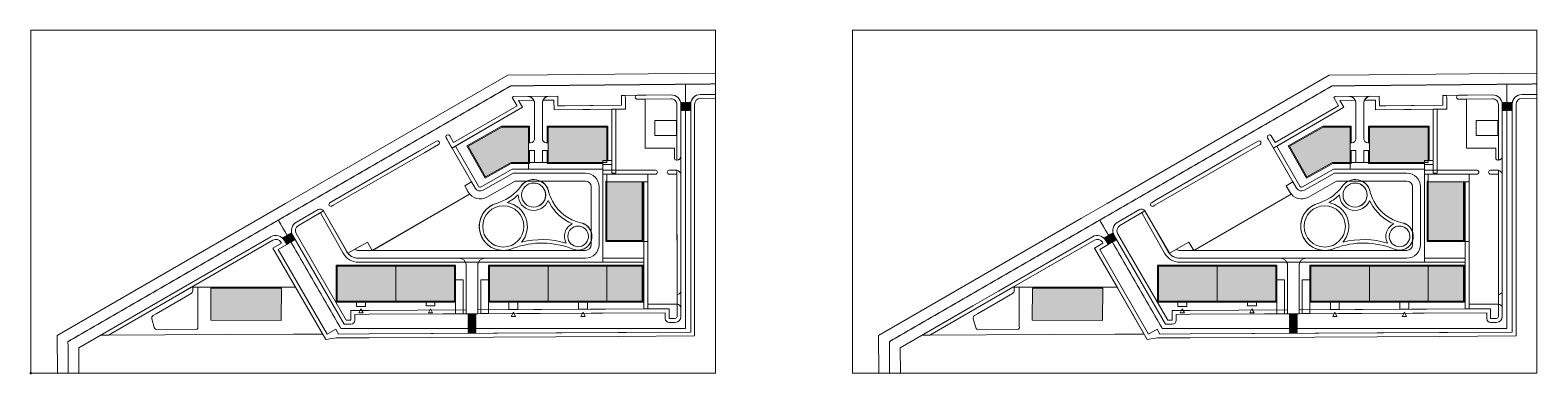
# Model space of a CAD drawing. Header units: millimetres. Extents: x 18162 to 7085488, y 72188 to 247925.
# Drawn here: x 1929947 to 2700462, y 72188 to 247925 of the extents above; entities that cross this region are included whole.
import ezdxf

# ---------------------------------------------------------------- set-up
doc = ezdxf.new("R2010")
doc.units = ezdxf.units.MM
doc.header["$MEASUREMENT"] = 0
doc.header["$XCLIPFRAME"] = 0
doc.linetypes.add('Hidden Line', pattern=[317.5, 211.666667, -105.833333])
for name, color, linetype in [('CONCEPT_БА-51 (9)_3_Drawing & Figure', 7, 'Continuous'), ('RENDER_REAL (5)_3_00 ET', 7, 'Continuous'), ('RENDER_REAL (5)_3_Drawing & Figure', 7, 'Continuous')]:
    doc.layers.add(name, color=color, linetype=linetype)
picture_1 = doc.add_image_def('image1.png', size_in_pixel=(6400, 8533))

msp = doc.modelspace()

# ---------------------------------------------------------------- hatches: boundary and pattern name
at = {"layer": 'RENDER_REAL (5)_3_Drawing & Figure', "linetype": 'Continuous', "lineweight": 0}
for points in [[(2184886.7, 198287.8), (2171126.2, 198287.8), (2153949, 188519.2), (2162847.3, 172872.4), (2175886.5, 180287.8), (2184886.7, 180287.8)], [(2224886.7, 198287.8), (2194886.7, 198287.8), (2194886.7, 180287.8), (2224886.7, 180287.8)], [(2604946.7, 198287.8), (2591186.2, 198287.8), (2574009, 188519.2), (2582907.3, 172872.4), (2595946.5, 180287.8), (2604946.7, 180287.8)], [(2644946.7, 198287.8), (2614946.7, 198287.8), (2614946.7, 180287.8), (2644946.7, 180287.8)], [(2242886.7, 170288.2), (2224886.7, 170288.2), (2224886.7, 140288.2), (2242886.7, 140288.2)], [(2662946.7, 170288.2), (2644946.7, 170288.2), (2644946.7, 140288.2), (2662946.7, 140288.2)], [(2116886.7, 109288.6), (2116886.7, 127288.6), (2086886.7, 127288.6), (2086886.7, 109288.6)], [(2146886.7, 109288.6), (2146886.7, 127288.6), (2116886.7, 127288.6), (2116886.7, 109288.6)], [(2194886.7, 109288.6), (2194886.7, 127288.6), (2164886.7, 127288.6), (2164886.7, 109288.6)], [(2224886.7, 109288.6), (2224886.7, 127288.6), (2194886.7, 127288.6), (2194886.7, 109288.6)], [(2224886.7, 127288.6), (2224886.7, 109288.6), (2242886.7, 109288.6), (2242886.7, 127288.6)], [(2536946.7, 109288.6), (2536946.7, 127288.6), (2506946.7, 127288.6), (2506946.7, 109288.6)], [(2566946.7, 109288.6), (2566946.7, 127288.6), (2536946.7, 127288.6), (2536946.7, 109288.6)], [(2614946.7, 109288.6), (2614946.7, 127288.6), (2584946.7, 127288.6), (2584946.7, 109288.6)], [(2644946.7, 109288.6), (2644946.7, 127288.6), (2614946.7, 127288.6), (2614946.7, 109288.6)], [(2644946.7, 127288.6), (2644946.7, 109288.6), (2662946.7, 109288.6), (2662946.7, 127288.6)], [(2058407.1, 115933.7), (2022407.4, 116077.3), (2022341.5, 99577.4), (2058341.2, 99433.8)], [(2478467.1, 115933.7), (2442467.4, 116077.3), (2442401.5, 99577.4), (2478401.2, 99433.8)]]:
    msp.add_hatch(color=27, dxfattribs=at).paths.add_polyline_path(points)

# ---------------------------------------------------------------- linework, layer by layer
at = {"layer": 'RENDER_REAL (5)_3_00 ET', "color": 7, "linetype": 'Continuous', "lineweight": 5, "flags": 128}
for points in [[(2280402.4, 225912.6), (2194494.4, 225101.1), (2174196.9, 224909.4), (2060599.5, 159308.9), (2047609.8, 151807.6), (1943781.5, 91848.6), (1943906.8, 72524.1)], [(2700462.4, 225912.6), (2614554.4, 225101.1), (2594256.9, 224909.4), (2480659.5, 159308.9), (2467669.8, 151807.6), (2363841.5, 91848.6), (2363966.8, 72524.1)]]:
    msp.add_lwpolyline(points, dxfattribs=at)
at = {"layer": 'RENDER_REAL (5)_3_00 ET', "color": 8, "linetype": 'Hidden Line', "lineweight": 13, "flags": 128}
for points in [[(2280402.4, 220412.3), (2194546.4, 219601.3), (2175695, 219423.3), (2063350, 154546), (2050360.3, 147044.7), (1949302.1, 88685.5), (1949407, 72524.1)], [(2056855.1, 150795.4), (2088868.5, 95359.2), (2265102.5, 95359.2), (2265102.5, 220267.8)], [(2700462.4, 220412.3), (2614606.4, 219601.3), (2595755, 219423.3), (2483410, 154546), (2470420.3, 147044.7), (2369362.1, 88685.5), (2369467, 72524.1)], [(2476915.1, 150795.4), (2508928.5, 95359.2), (2685162.5, 95359.2), (2685162.5, 220267.8)]]:
    msp.add_lwpolyline(points, dxfattribs=at)
at = {"layer": 'RENDER_REAL (5)_3_00 ET', "color": 7, "linetype": 'Continuous', "lineweight": 5, "flags": 128}
for points in [[(1954907.1, 72524.1), (1954822.8, 85522.3), (1992037, 107012.9), (2005026.7, 114514.2), (2053110.8, 142281.9, -0.41421356), (2059941.1, 140452.4), (2061191.3, 138287.5), (2056861.4, 135787), (2081865.7, 92488.2), (2086195.6, 94988.7), (2087598.7, 92559), (2103078.6, 92643.6), (2103133, 92643.9), (2267743.2, 93543.4), (2267741.5, 210013.3, -0.41093742), (2272685.4, 215013.1), (2280402.4, 215099.6)], [(2280402.4, 215099.6), (2272685.4, 215013.1, 0.40329022), (2267743.2, 210144.5), (2267743.2, 202074.7), (2267743.2, 93538.2), (2230615.1, 93337.1), (2103133, 92643.9), (2103078.6, 92643.6), (2087598.7, 92559), (2086195.6, 94988.7), (2081865.7, 92488.2), (2056861.4, 135787), (2061191.3, 138287.5), (2059941.1, 140452.4, 0.41421356), (2053110.8, 142281.9), (2005026.7, 114514.2), (1992037, 107012.9), (1965979.7, 91965.2), (1969979, 91965.2), (1993037.2, 105280.9), (2006026.9, 112782.2), (2054111, 140549.9, -0.41421356), (2058209.1, 139452.2), (2058459.2, 139019.3), (2054129.3, 136518.8), (2081133.9, 89756.1), (2086447.7, 90552.7), (2103089.5, 90643.6), (2103143.9, 90643.9), (2230615.1, 91340.5), (2269743.2, 91554.3), (2269741.6, 202074.7), (2269741.5, 210013.3, -0.41093742), (2272707.8, 213013.2), (2280402.4, 213099.5)], [(2374967.1, 72524.1), (2374882.8, 85522.3), (2412097, 107012.9), (2425086.7, 114514.2), (2473170.8, 142281.9, -0.41421356), (2480001.1, 140452.4), (2481251.3, 138287.5), (2476921.4, 135787), (2501925.7, 92488.2), (2506255.6, 94988.7), (2507658.7, 92559), (2523138.6, 92643.6), (2523193, 92643.9), (2687803.2, 93543.4), (2687801.5, 210013.3, -0.41093742), (2692745.4, 215013.1), (2700462.4, 215099.6)], [(2700462.4, 215099.6), (2692745.4, 215013.1, 0.40329022), (2687803.2, 210144.5), (2687803.2, 202074.7), (2687803.2, 93538.2), (2650675.1, 93337.1), (2523193, 92643.9), (2523138.6, 92643.6), (2507658.7, 92559), (2506255.6, 94988.7), (2501925.7, 92488.2), (2476921.4, 135787), (2481251.3, 138287.5), (2480001.1, 140452.4, 0.41421356), (2473170.8, 142281.9), (2425086.7, 114514.2), (2412097, 107012.9), (2386039.7, 91965.2), (2390039, 91965.2), (2413097.2, 105280.9), (2426086.9, 112782.2), (2474171, 140549.9, -0.41421356), (2478269.1, 139452.2), (2478519.2, 139019.3), (2474189.3, 136518.8), (2501193.9, 89756.1), (2506507.7, 90552.7), (2523149.5, 90643.6), (2523203.9, 90643.9), (2650675.1, 91340.5), (2689803.2, 91554.3), (2689801.6, 202074.7), (2689801.5, 210013.3, -0.41093742), (2692767.8, 213013.2), (2700462.4, 213099.5)]]:
    msp.add_lwpolyline(points, format="xyb", dxfattribs=at)
for points in [[(2257685.4, 214844.9, -0.41749732), (2262741.5, 209845.3), (2262743, 104489), (2262743.1, 101499.8, -0.4126183), (2259759.5, 98499.8), (2256770.4, 98483.5, -0.41421356), (2254759.5, 100472.6), (2254743.1, 103468), (2103078.4, 102643.7), (2095931.4, 102608.9), (2095947.8, 99604.7, -0.41421356), (2093958.7, 97593.8), (2090476, 97574.8), (2064271, 142952.8, -0.41421356), (2066100.4, 149783.1), (2077208.7, 156198, -0.41420588), (2079940.8, 155466.2), (2092454.7, 133823.6), (2102401.7, 139567.8), (2104902.1, 135237.9), (2154695.7, 163992.8), (2152195.3, 168322.7), (2155602.9, 170420.6), (2143157.1, 191972.4), (2142657, 192838.4, -0.39359746), (2143086.6, 194241.2, -0.39359745), (2144516.3, 193912.1), (2146516.6, 190448.2), (2178990.7, 209201.4), (2176490.3, 213531.3), (2177202.1, 213942.4), (2199809.8, 214195.9), (2199865.9, 209196.2), (2203205.7, 209233.6), (2232363.8, 209560.6), (2232307.8, 214560.3)], [(2234329.7, 213571.7, 0.41750165), (2233318.5, 214571.6), (2232307.8, 214560.3), (2232363.8, 209560.6), (2199865.9, 209196.2), (2199809.8, 214195.9), (2177202.1, 213942.4), (2176490.3, 213531.3), (2178990.7, 209201.4), (2146516.6, 190448.2), (2144516.3, 193912.1, 0.93150227), (2142657, 192838.4), (2143157.1, 191972.4), (2145657.5, 187642.6), (2181722.9, 208469.6), (2179701.3, 211970.3), (2187532.4, 212058.1, 0.28666972), (2184387.1, 214022.9), (2195385.7, 214146.2, 0.28502426), (2192229.8, 212110.7), (2197832.4, 212173.6), (2197888.4, 207173.9), (2234385.8, 207583.2), (2234329.7, 212582.8)], [(2187887.1, 210522.9, 0.11400643), (2187532.4, 212058.1), (2179701.3, 211970.3), (2181722.9, 208469.6), (2147390.9, 188643.5), (2159216, 168166.4, 0.41227876), (2160576.3, 167797.2), (2176415.5, 176787.8), (2184886.7, 176787.8), (2184886.7, 179787.8), (2176018.8, 179787.8), (2162659.9, 172190.6), (2153267.2, 188706.6), (2170994, 198787.8), (2185386.7, 198787.8), (2185386.7, 190387.8), (2185887.1, 190387.8, 0.41421356), (2187887.1, 192387.8)], [(2195385.7, 214146.2), (2184387.1, 214022.9, -0.41421356), (2187887.1, 210522.9), (2187887.1, 192387.8, -0.41421356), (2185887.1, 190387.8), (2184886.7, 190387.8), (2184886.7, 186387.8), (2187887.1, 186387.8), (2187887.1, 180287.8), (2191887.1, 180287.8), (2191887.1, 186387.8), (2194886.7, 186387.8), (2194886.7, 190387.8), (2193887.1, 190387.8, -0.41421356), (2191887.1, 192387.8), (2191887.1, 210522.9, -0.41421356)], [(2197888.4, 207173.9), (2197832.4, 212173.6), (2192229.8, 212110.7, 0.11554764), (2191887.1, 210522.9), (2191887.1, 192387.8, 0.41421356), (2193887.1, 190387.8), (2194386.7, 190387.8), (2194386.7, 198787.8), (2225386.7, 198787.8), (2225386.7, 181287.8), (2227386.7, 181287.8), (2227386.7, 207504.7)], [(2239386.7, 213650.8, -0.4109331), (2240375.4, 214650.8), (2233318.5, 214571.6, -0.41750165), (2234329.7, 213571.7), (2234329.7, 212582.8), (2234329.7, 207508), (2229386.7, 207508), (2229386.7, 185008), (2229386.7, 176288.2), (2249742, 176288.2, -1), (2249742, 174288.2), (2245742, 174288.2), (2245742, 107788.2), (2260742, 107788.2, -0.41420924), (2262743, 105788.2), (2262742.9, 114788.2, -0.41421789), (2260742.9, 112788.2), (2260742, 174288.2), (2256742, 174288.2, -1), (2256742, 176288.2), (2259386.7, 176288.2), (2260742, 176288.2, -0.26555959), (2262742, 174288.2), (2262741.9, 183508, -0.41421668), (2260741.9, 181508), (2260386.7, 181508, -0.41421356), (2259386.7, 182508), (2259386.7, 187508), (2244386.7, 187508), (2244386.7, 207508), (2244385.4, 212695.6), (2240385.9, 212650.8, -0.41421356), (2239386.7, 213582.8)], [(2262741.5, 209845.3, 0.41749732), (2257685.4, 214844.9), (2240375.4, 214650.8, 0.4109331), (2239386.7, 213650.8), (2239386.7, 213582.8, 0.40048949), (2240340.4, 212650.2), (2257707.9, 212845, -0.41749732), (2260741.5, 209845.2), (2260741.9, 181508, 0.41283602), (2262741.9, 183498.6)], [(2260741.5, 209845.2, 0.41749732), (2257707.9, 212845), (2244385.4, 212695.6), (2244386.7, 207508), (2244386.7, 187508), (2259386.7, 187508), (2259386.7, 182508, 0.41421356), (2260386.7, 181508), (2260741.9, 181508)], [(2677745.4, 214844.9, -0.41749732), (2682801.5, 209845.3), (2682803, 104489), (2682803.1, 101499.8, -0.4126183), (2679819.5, 98499.8), (2676830.4, 98483.5, -0.41421356), (2674819.5, 100472.6), (2674803.1, 103468), (2523138.4, 102643.7), (2515991.4, 102608.9), (2516007.8, 99604.7, -0.41421356), (2514018.7, 97593.8), (2510536, 97574.8), (2484331, 142952.8, -0.41421356), (2486160.4, 149783.1), (2497268.7, 156198, -0.41420588), (2500000.8, 155466.2), (2512514.7, 133823.6), (2522461.7, 139567.8), (2524962.1, 135237.9), (2574755.7, 163992.8), (2572255.3, 168322.7), (2575662.9, 170420.6), (2563217.1, 191972.4), (2562717, 192838.4, -0.39359746), (2563146.6, 194241.2, -0.39359745), (2564576.3, 193912.1), (2566576.6, 190448.2), (2599050.7, 209201.4), (2596550.3, 213531.3), (2597262.1, 213942.4), (2619869.8, 214195.9), (2619925.9, 209196.2), (2623265.7, 209233.6), (2652423.8, 209560.6), (2652367.8, 214560.3)], [(2654389.7, 213571.7, 0.41750165), (2653378.5, 214571.6), (2652367.8, 214560.3), (2652423.8, 209560.6), (2619925.9, 209196.2), (2619869.8, 214195.9), (2597262.1, 213942.4), (2596550.3, 213531.3), (2599050.7, 209201.4), (2566576.6, 190448.2), (2564576.3, 193912.1, 0.93150227), (2562717, 192838.4), (2563217.1, 191972.4), (2565717.5, 187642.6), (2601782.9, 208469.6), (2599761.3, 211970.3), (2607592.4, 212058.1, 0.28666972), (2604447.1, 214022.9), (2615445.7, 214146.2, 0.28502426), (2612289.8, 212110.7), (2617892.4, 212173.6), (2617948.4, 207173.9), (2654445.8, 207583.2), (2654389.7, 212582.8)], [(2607947.1, 210522.9, 0.11400643), (2607592.4, 212058.1), (2599761.3, 211970.3), (2601782.9, 208469.6), (2567450.9, 188643.5), (2579276, 168166.4, 0.41227876), (2580636.3, 167797.2), (2596475.5, 176787.8), (2604946.7, 176787.8), (2604946.7, 179787.8), (2596078.8, 179787.8), (2582719.9, 172190.6), (2573327.2, 188706.6), (2591054, 198787.8), (2605446.7, 198787.8), (2605446.7, 190387.8), (2605947.1, 190387.8, 0.41421356), (2607947.1, 192387.8)], [(2615445.7, 214146.2), (2604447.1, 214022.9, -0.41421356), (2607947.1, 210522.9), (2607947.1, 192387.8, -0.41421356), (2605947.1, 190387.8), (2604946.7, 190387.8), (2604946.7, 186387.8), (2607947.1, 186387.8), (2607947.1, 180287.8), (2611947.1, 180287.8), (2611947.1, 186387.8), (2614946.7, 186387.8), (2614946.7, 190387.8), (2613947.1, 190387.8, -0.41421356), (2611947.1, 192387.8), (2611947.1, 210522.9, -0.41421356)], [(2617948.4, 207173.9), (2617892.4, 212173.6), (2612289.8, 212110.7, 0.11554764), (2611947.1, 210522.9), (2611947.1, 192387.8, 0.41421356), (2613947.1, 190387.8), (2614446.7, 190387.8), (2614446.7, 198787.8), (2645446.7, 198787.8), (2645446.7, 181287.8), (2647446.7, 181287.8), (2647446.7, 207504.7)], [(2659446.7, 213650.8, -0.4109331), (2660435.4, 214650.8), (2653378.5, 214571.6, -0.41750165), (2654389.7, 213571.7), (2654389.7, 212582.8), (2654389.7, 207508), (2649446.7, 207508), (2649446.7, 185008), (2649446.7, 176288.2), (2669802, 176288.2, -1), (2669802, 174288.2), (2665802, 174288.2), (2665802, 107788.2), (2680802, 107788.2, -0.41420924), (2682803, 105788.2), (2682802.9, 114788.2, -0.41421789), (2680802.9, 112788.2), (2680802, 174288.2), (2676802, 174288.2, -1), (2676802, 176288.2), (2679446.7, 176288.2), (2680802, 176288.2, -0.26555959), (2682802, 174288.2), (2682801.9, 183508, -0.41421668), (2680801.9, 181508), (2680446.7, 181508, -0.41421356), (2679446.7, 182508), (2679446.7, 187508), (2664446.7, 187508), (2664446.7, 207508), (2664445.4, 212695.6), (2660445.9, 212650.8, -0.41421356), (2659446.7, 213582.8)], [(2682801.5, 209845.3, 0.41749732), (2677745.4, 214844.9), (2660435.4, 214650.8, 0.4109331), (2659446.7, 213650.8), (2659446.7, 213582.8, 0.40048949), (2660400.4, 212650.2), (2677767.9, 212845, -0.41749732), (2680801.5, 209845.2), (2680801.9, 181508, 0.41283602), (2682801.9, 183498.6)], [(2680801.5, 209845.2, 0.41749732), (2677767.9, 212845), (2664445.4, 212695.6), (2664446.7, 207508), (2664446.7, 187508), (2679446.7, 187508), (2679446.7, 182508, 0.41421356), (2680446.7, 181508), (2680801.9, 181508)], [(2159216, 168166.4), (2147390.8, 188643.6), (2145687.1, 187594.6), (2157484.1, 167166.3, 0.41227876), (2161565, 166058.7), (2176944.4, 174787.8), (2213886.7, 174787.8, -0.41421356), (2220886.7, 167787.8), (2220886.7, 138288.6, -0.41421356), (2213886.7, 131288.6), (2097843.4, 131288.6, -0.27082864), (2091744, 134853.9), (2079940.8, 155466.2), (2078356.6, 154551.3), (2090001.3, 133872.5, 0.27082864), (2097843.4, 129288.6), (2222886.7, 129288.6), (2222886.7, 176787.8), (2176415.5, 176787.8), (2160576.3, 167797.2, -0.41227876)], [(2137827, 191204, -1.00007436), (2138827.2, 189472), (2131791, 185408.8), (2084974.6, 158373.1), (2084270.7, 157966.6, -0.99996437), (2083270.5, 159698.6), (2085706.4, 161105.2), (2129058.9, 186140.5)], [(2138827.2, 189472, 1.00007436), (2137827, 191204), (2129058.9, 186140.5), (2085706.4, 161105.2), (2083270.5, 159698.6, 0.99996436), (2084270.7, 157966.6), (2084974.6, 158373.1), (2131791, 185408.8)], [(2579276, 168166.4), (2567450.8, 188643.6), (2565747.1, 187594.6), (2577544.1, 167166.3, 0.41227876), (2581625, 166058.7), (2597004.4, 174787.8), (2633946.7, 174787.8, -0.41421356), (2640946.7, 167787.8), (2640946.7, 138288.6, -0.41421356), (2633946.7, 131288.6), (2517903.4, 131288.6, -0.27082864), (2511804, 134853.9), (2500000.8, 155466.2), (2498416.6, 154551.3), (2510061.3, 133872.5, 0.27082864), (2517903.4, 129288.6), (2642946.7, 129288.6), (2642946.7, 176787.8), (2596475.5, 176787.8), (2580636.3, 167797.2, -0.41227876)], [(2557887, 191204, -1.00007436), (2558887.2, 189472), (2551851, 185408.8), (2505034.6, 158373.1), (2504330.7, 157966.6, -0.99996437), (2503330.5, 159698.6), (2505766.4, 161105.2), (2549118.9, 186140.5)], [(2558887.2, 189472, 1.00007436), (2557887, 191204), (2549118.9, 186140.5), (2505766.4, 161105.2), (2503330.5, 159698.6, 0.99996436), (2504330.7, 157966.6), (2505034.6, 158373.1), (2551851, 185408.8)], [(2157484.1, 167166.3), (2155604.2, 170421.5), (2152196.7, 168323.5), (2154020.2, 165165.9, 0.41227876), (2163542.4, 162581.7), (2178002.2, 170787.8), (2213886.7, 170787.8, -0.41421356), (2216886.7, 167787.8), (2216886.7, 138288.6, -0.41421356), (2213886.7, 135288.6), (2097843.5, 135288.6, -0.1628761), (2096037.9, 135892.8), (2092453.1, 133822.6, 0.22333281), (2097843.4, 131288.6), (2213886.7, 131288.6, 0.41421356), (2220886.7, 138288.6), (2220886.7, 167787.8, 0.41421356), (2213886.7, 174787.8), (2176944.4, 174787.8), (2161565, 166058.7, -0.41227876)], [(2178002.2, 170787.8), (2163542.4, 162581.7, -0.41227876), (2154020.2, 165165.9), (2152196.7, 168323.5), (2154695.7, 163992.8), (2104989.9, 135288.6), (2171777.5, 135288.6, -0.8797477), (2168959.2, 159522.4, 0.01351085), (2170157.2, 159930, 0.14355144), (2180724.2, 167800, -0.14548483), (2184096.7, 170787.8)], [(2260742, 176288.2), (2260743, 104489), (2260743.1, 101499.8, -0.4126183), (2259748.6, 100499.8), (2256759.4, 100483.5), (2256732.1, 105478.8), (2158886.7, 104947.1), (2158886.7, 102947), (2254743.1, 103468), (2254759.5, 100472.6, 0.41421356), (2256770.4, 98483.5), (2259759.5, 98499.8, 0.4126183), (2262743.1, 101499.8), (2262743, 104489), (2262742, 174288.3, 0.26555848), (2260742, 176288.2)], [(2195228.5, 164959.3, 0.68954261), (2180724.2, 167800, -0.14355144), (2170157.2, 159930, -0.01351085), (2168959.2, 159522.4, 1.09728035), (2177040.3, 136401.9, -0.18817369), (2207538.3, 135969.9, 1.11649193), (2211372.5, 149404.3, -0.21579469), (2197041.8, 160404.8, -0.05612627)], [(2187436.1, 157471.9, -1), (2187436.1, 169770.7, -1)], [(2187436.1, 169770.7, 1), (2187436.1, 157471.9, 0.46108847), (2193509.5, 164584.9, -0.01087574), (2193263.8, 165584.4, 0.32194961)], [(2213886.7, 170787.8), (2190775.5, 170787.8, -0.24595985), (2195228.5, 164959.3, 0.05612627), (2197041.8, 160404.8, 0.21579469), (2211372.5, 149404.3, -0.27977836), (2216886.7, 144629.6), (2216886.7, 167787.8, 0.41421356)], [(2222886.7, 176288.2), (2222886.7, 174288.2), (2249742, 174288.2, 1), (2249742, 176288.2)], [(2256742, 174288.2), (2260742, 174288.2), (2260742, 176288.2), (2256742, 176288.2, 1)], [(2577544.1, 167166.3), (2575664.2, 170421.5), (2572256.7, 168323.5), (2574080.2, 165165.9, 0.41227876), (2583602.4, 162581.7), (2598062.2, 170787.8), (2633946.7, 170787.8, -0.41421356), (2636946.7, 167787.8), (2636946.7, 138288.6, -0.41421356), (2633946.7, 135288.6), (2517903.5, 135288.6, -0.1628761), (2516097.9, 135892.8), (2512513.1, 133822.6, 0.22333281), (2517903.4, 131288.6), (2633946.7, 131288.6, 0.41421356), (2640946.7, 138288.6), (2640946.7, 167787.8, 0.41421356), (2633946.7, 174787.8), (2597004.4, 174787.8), (2581625, 166058.7, -0.41227876)], [(2598062.2, 170787.8), (2583602.4, 162581.7, -0.41227876), (2574080.2, 165165.9), (2572256.7, 168323.5), (2574755.7, 163992.8), (2525049.9, 135288.6), (2591837.5, 135288.6, -0.8797477), (2589019.2, 159522.4, 0.01351085), (2590217.2, 159930, 0.14355144), (2600784.2, 167800, -0.14548483), (2604156.7, 170787.8)], [(2680802, 176288.2), (2680803, 104489), (2680803.1, 101499.8, -0.4126183), (2679808.6, 100499.8), (2676819.4, 100483.5), (2676792.1, 105478.8), (2578946.7, 104947.1), (2578946.7, 102947), (2674803.1, 103468), (2674819.5, 100472.6, 0.41421356), (2676830.4, 98483.5), (2679819.5, 98499.8, 0.4126183), (2682803.1, 101499.8), (2682803, 104489), (2682802, 174288.3, 0.26555848), (2680802, 176288.2)], [(2615288.5, 164959.3, 0.68954261), (2600784.2, 167800, -0.14355144), (2590217.2, 159930, -0.01351085), (2589019.2, 159522.4, 1.09728035), (2597100.3, 136401.9, -0.18817369), (2627598.3, 135969.9, 1.11649193), (2631432.5, 149404.3, -0.21579469), (2617101.8, 160404.8, -0.05612627)], [(2607496.1, 157471.9, -1), (2607496.1, 169770.7, -1)], [(2607496.1, 169770.7, 1), (2607496.1, 157471.9, 0.46108847), (2613569.5, 164584.9, -0.01087574), (2613323.8, 165584.4, 0.32194961)], [(2633946.7, 170787.8), (2610835.5, 170787.8, -0.24595985), (2615288.5, 164959.3, 0.05612627), (2617101.8, 160404.8, 0.21579469), (2631432.5, 149404.3, -0.27977836), (2636946.7, 144629.6), (2636946.7, 167787.8, 0.41421356)], [(2642946.7, 176288.2), (2642946.7, 174288.2), (2669802, 174288.2, 1), (2669802, 176288.2)], [(2676802, 174288.2), (2680802, 174288.2), (2680802, 176288.2), (2676802, 176288.2, 1)], [(2181220.3, 139533, 0.58581188), (2173945.8, 159718.2, 0.06905185), (2179531.8, 163803.9, 0.84641423), (2194849.4, 160872.8, 0.01529392), (2195492.4, 159576.4, 0.17338822), (2207295.9, 148876.5, 0.43931114), (2204065.1, 139041.8, 0.13298979)], [(2179531.8, 163803.9, -0.06905185), (2173945.8, 159718.2, -0.58581188), (2181220.3, 139533, -0.13298979), (2204065.1, 139041.8, -0.43931114), (2207295.9, 148876.5, -0.17338822), (2195492.4, 159576.4, -0.01529392), (2194849.4, 160872.8, -0.84641423)], [(2601280.3, 139533, 0.58581188), (2594005.8, 159718.2, 0.06905185), (2599591.8, 163803.9, 0.84641423), (2614909.4, 160872.8, 0.01529392), (2615552.4, 159576.4, 0.17338822), (2627355.9, 148876.5, 0.43931114), (2624125.1, 139041.8, 0.13298979)], [(2599591.8, 163803.9, -0.06905185), (2594005.8, 159718.2, -0.58581188), (2601280.3, 139533, -0.13298979), (2624125.1, 139041.8, -0.43931114), (2627355.9, 148876.5, -0.17338822), (2615552.4, 159576.4, -0.01529392), (2614909.4, 160872.8, -0.84641423)], [(2079940.8, 155466.2, 0.41421356), (2077208.7, 156198), (2066100.4, 149783.1, 0.41421356), (2064271, 142952.8), (2090476, 97574.8), (2093958.7, 97593.8, 0.41421356), (2095947.8, 99604.7), (2095931.4, 102608.9), (2103078.4, 102643.7), (2157697.2, 102940.6), (2152886.7, 102940.6), (2152886.7, 104914.5), (2103068.1, 104643.7), (2093920.5, 104599.1), (2093947.8, 99593.8), (2091626.9, 99581.1), (2066002.9, 143953, -0.41421356), (2067100.6, 148051.2)], [(2078356.6, 154551.3), (2067100.6, 148051.2, 0.41421356), (2066002.9, 143953), (2091626.9, 99581.1), (2093947.8, 99593.8), (2093920.5, 104599.1), (2103068.1, 104643.7), (2152886.7, 104914.5), (2152886.7, 127788.6, 0.11118252), (2152548.9, 129288.6), (2097843.4, 129288.6, -0.27082864), (2090001.3, 133872.5)], [(2171925, 137044.7, -1), (2171925, 158128.3, -1)], [(2171925, 158128.3, 1), (2171925, 137044.7, 1)], [(2500000.8, 155466.2, 0.41421356), (2497268.7, 156198), (2486160.4, 149783.1, 0.41421356), (2484331, 142952.8), (2510536, 97574.8), (2514018.7, 97593.8, 0.41421356), (2516007.8, 99604.7), (2515991.4, 102608.9), (2523138.4, 102643.7), (2577757.2, 102940.6), (2572946.7, 102940.6), (2572946.7, 104914.5), (2523128.1, 104643.7), (2513980.5, 104599.1), (2514007.8, 99593.8), (2511686.9, 99581.1), (2486062.9, 143953, -0.41421356), (2487160.6, 148051.2)], [(2498416.6, 154551.3), (2487160.6, 148051.2, 0.41421356), (2486062.9, 143953), (2511686.9, 99581.1), (2514007.8, 99593.8), (2513980.5, 104599.1), (2523128.1, 104643.7), (2572946.7, 104914.5), (2572946.7, 127788.6, 0.11118252), (2572608.9, 129288.6), (2517903.4, 129288.6, -0.27082864), (2510061.3, 133872.5)], [(2591985, 137044.7, -1), (2591985, 158128.3, -1)], [(2591985, 158128.3, 1), (2591985, 137044.7, 1)], [(2210197.1, 137204.5, -1), (2210197.1, 147746.3, -0.03969797), (2211030.1, 147680.1, 0.00622897), (2211606.1, 147554.5, -0.87308713)], [(2211030.1, 147680.1, 0.03969797), (2210197.1, 147746.3, 1), (2210197.1, 137204.5, 0.87308713), (2211606.1, 147554.5, -0.00622897)], [(2630257.1, 137204.5, -1), (2630257.1, 147746.3, -0.03969797), (2631090.1, 147680.1, 0.00622897), (2631666.1, 147554.5, -0.87308713)], [(2631090.1, 147680.1, 0.03969797), (2630257.1, 147746.3, 1), (2630257.1, 137204.5, 0.87308713), (2631666.1, 147554.5, -0.00622897)], [(2054111, 140549.9), (2012354.4, 116436.2), (2018429, 116436.2), (2037429, 116436.2), (2044429, 116436.2), (2063429, 116436.2), (2065726.6, 116436.2), (2054129.3, 136518.8), (2058459.2, 139019.3), (2058209.1, 139452.2, 0.41421356)], [(2104872.8, 135288.6), (2102401.7, 139567.8), (2096037.9, 135892.8, 0.1628761), (2097843.5, 135288.6)], [(2216886.7, 140288.2, -0.4353158), (2207538.3, 135969.9, 0.18817369), (2177040.3, 136401.9, -0.10461825), (2172072.5, 135288.6), (2213886.7, 135288.6, 0.41421356), (2216886.7, 138288.6)], [(2474171, 140549.9), (2432414.4, 116436.2), (2438489, 116436.2), (2457489, 116436.2), (2464489, 116436.2), (2483489, 116436.2), (2485786.6, 116436.2), (2474189.3, 136518.8), (2478519.2, 139019.3), (2478269.1, 139452.2, 0.41421356)], [(2524932.8, 135288.6), (2522461.7, 139567.8), (2516097.9, 135892.8, 0.1628761), (2517903.5, 135288.6)], [(2636946.7, 140288.2, -0.4353158), (2627598.3, 135969.9, 0.18817369), (2597100.3, 136401.9, -0.10461825), (2592132.5, 135288.6), (2633946.7, 135288.6, 0.41421356), (2636946.7, 138288.6)], [(2149386.7, 131288.6, -0.41421356), (2152886.7, 127788.6), (2152886.7, 102940.6), (2158886.7, 102940.6), (2158886.7, 127788.6, -0.41421356), (2162386.7, 131288.6)], [(2569446.7, 131288.6, -0.41421356), (2572946.7, 127788.6), (2572946.7, 102940.6), (2578946.7, 102940.6), (2578946.7, 127788.6, -0.41421356), (2582446.7, 131288.6)], [(2222886.7, 129288.6), (2159224.4, 129288.6, 0.11118252), (2158886.7, 127788.6), (2158886.7, 104947.1), (2244786.8, 105413.9), (2243742, 105413.9), (2243742, 129288.6)], [(2642946.7, 129288.6), (2579284.4, 129288.6, 0.11118252), (2578946.7, 127788.6), (2578946.7, 104947.1), (2664846.8, 105413.9), (2663802, 105413.9), (2663802, 129288.6)], [(2015741.2, 113748.4), (2015741.2, 116436.2), (2013074.7, 116436.2), (2013074.7, 114614.3, -0.26792274), (2012324.9, 113315.3), (2007371, 110454.6), (1994381.4, 102953.3), (1992872.9, 102082.2, 0.34196071), (1992177.7, 100381.8), (1993431.4, 95867.4, 0.33821705), (1994883.7, 94768.8), (2014959.1, 94862, 0.41288682), (2015742.3, 96353.4), (2015741.2, 107124.1)], [(2435801.2, 113748.4), (2435801.2, 116436.2), (2433134.7, 116436.2), (2433134.7, 114614.3, -0.26792274), (2432384.9, 113315.3), (2427431, 110454.6), (2414441.4, 102953.3), (2412932.9, 102082.2, 0.34196071), (2412237.7, 100381.8), (2413491.4, 95867.4, 0.33821705), (2414943.7, 94768.8), (2435019.1, 94862, 0.41288682), (2435802.3, 96353.4), (2435801.2, 107124.1)], [(2245742, 107788.2), (2245742, 105419.1), (2256732.1, 105478.8), (2256759.4, 100483.5), (2259748.6, 100499.8, 0.4126183), (2260743.1, 101499.8), (2260743, 104489), (2260743, 107788.2)], [(2665802, 107788.2), (2665802, 105419.1), (2676792.1, 105478.8), (2676819.4, 100483.5), (2679808.6, 100499.8, 0.4126183), (2680803.1, 101499.8), (2680803, 104489), (2680803, 107788.2)]]:
    msp.add_lwpolyline(points, format="xyb", close=True, dxfattribs=at)
for points in [[(2227386.7, 207508), (2227386.7, 174788.2), (2229386.7, 174788.2), (2229386.7, 207508)], [(2647446.7, 207508), (2647446.7, 174788.2), (2649446.7, 174788.2), (2649446.7, 207508)], [(2187887.1, 180287.8), (2187887.1, 186387.8), (2185386.7, 186387.8), (2185386.7, 180287.8)], [(2191887.1, 186387.8), (2191887.1, 180287.8), (2194386.7, 180287.8), (2194386.7, 186387.8)], [(2607947.1, 180287.8), (2607947.1, 186387.8), (2605446.7, 186387.8), (2605446.7, 180287.8)], [(2611947.1, 186387.8), (2611947.1, 180287.8), (2614446.7, 180287.8), (2614446.7, 186387.8)], [(2194386.7, 180287.8), (2185386.7, 180287.8), (2185386.7, 179787.8), (2184886.7, 179787.8), (2184886.7, 176787.8), (2222886.7, 176787.8), (2222886.7, 179287.8), (2222886.7, 179787.8), (2194386.7, 179787.8)], [(2222886.7, 181287.8), (2222886.7, 179287.8), (2227386.7, 179287.8), (2227386.7, 181287.8)], [(2227386.7, 176288.2), (2227386.7, 179287.8), (2222886.7, 179287.8), (2222886.7, 176288.2)], [(2614446.7, 180287.8), (2605446.7, 180287.8), (2605446.7, 179787.8), (2604946.7, 179787.8), (2604946.7, 176787.8), (2642946.7, 176787.8), (2642946.7, 179287.8), (2642946.7, 179787.8), (2614446.7, 179787.8)], [(2642946.7, 181287.8), (2642946.7, 179287.8), (2647446.7, 179287.8), (2647446.7, 181287.8)], [(2647446.7, 176288.2), (2647446.7, 179287.8), (2642946.7, 179287.8), (2642946.7, 176288.2)], [(2224886.7, 174288.2), (2222886.7, 174288.2), (2222886.7, 131288.6), (2243742, 131288.6), (2243742, 139788.2), (2243742, 170288.2), (2243386.7, 170288.2), (2243386.7, 139788.2), (2224386.7, 139788.2), (2224386.7, 170788.2), (2224886.7, 170788.2)], [(2244014.1, 174288.2), (2224886.7, 174288.2), (2224886.7, 170288.2), (2244014.1, 170288.2), (2245764.1, 170288.2), (2245764.1, 174288.2)], [(2245742, 170288.2), (2243742, 170288.2), (2243742, 139788.2), (2245742, 139788.2)], [(2644946.7, 174288.2), (2642946.7, 174288.2), (2642946.7, 131288.6), (2663802, 131288.6), (2663802, 139788.2), (2663802, 170288.2), (2663446.7, 170288.2), (2663446.7, 139788.2), (2644446.7, 139788.2), (2644446.7, 170788.2), (2644946.7, 170788.2)], [(2664074.1, 174288.2), (2644946.7, 174288.2), (2644946.7, 170288.2), (2664074.1, 170288.2), (2665824.1, 170288.2), (2665824.1, 174288.2)], [(2665802, 170288.2), (2663802, 170288.2), (2663802, 139788.2), (2665802, 139788.2)], [(2245742, 105413.9), (2245742, 139788.2), (2243742, 139788.2), (2243742, 105413.9)], [(2665802, 105413.9), (2665802, 139788.2), (2663802, 139788.2), (2663802, 105413.9)], [(2222886.7, 131288.6), (2222886.7, 129288.6), (2243742, 129288.6), (2243742, 131288.6)], [(2642946.7, 131288.6), (2642946.7, 129288.6), (2663802, 129288.6), (2663802, 131288.6)], [(2147386.7, 108788.6), (2086386.7, 108788.6), (2086386.7, 127788.6), (2147386.7, 127788.6)], [(2224386.7, 127788.6), (2225386.7, 127788.6), (2243386.7, 127788.6), (2243386.7, 108788.6), (2225386.7, 108788.6), (2224386.7, 108788.6), (2164386.7, 108788.6), (2164386.7, 127788.6)], [(2567446.7, 108788.6), (2506446.7, 108788.6), (2506446.7, 127788.6), (2567446.7, 127788.6)], [(2644446.7, 127788.6), (2645446.7, 127788.6), (2663446.7, 127788.6), (2663446.7, 108788.6), (2645446.7, 108788.6), (2644446.7, 108788.6), (2584446.7, 108788.6), (2584446.7, 127788.6)], [(2012354.4, 116436.2), (2006026.9, 112782.2), (1993037.2, 105280.9), (1969979, 91965.2), (1965979.7, 91965.2), (1965880.3, 91907.9), (2064629, 92440.1), (2079537.6, 92520.4), (2065726.6, 116436.2), (2063429, 116436.2), (2044429, 116436.2), (2044429, 115989.4), (2058407.1, 115933.7), (2058341.2, 99433.8), (2022341.5, 99577.4), (2022407.4, 116077.3), (2037429, 116017.3), (2037429, 116436.2), (2018429, 116436.2)], [(2151386.7, 108161.1), (2151386.7, 120288.6), (2147386.7, 120288.6), (2147386.7, 108161.1), (2147386.7, 102913.5), (2151386.7, 102913.5)], [(2164386.7, 108161.1), (2164386.7, 120288.6), (2160386.7, 120288.6), (2160386.7, 108161.1), (2160386.7, 102981.1), (2164386.7, 102981.1)], [(2432414.4, 116436.2), (2426086.9, 112782.2), (2413097.2, 105280.9), (2390039, 91965.2), (2386039.7, 91965.2), (2385940.3, 91907.9), (2484689, 92440.1), (2499597.6, 92520.4), (2485786.6, 116436.2), (2483489, 116436.2), (2464489, 116436.2), (2464489, 115989.4), (2478467.1, 115933.7), (2478401.2, 99433.8), (2442401.5, 99577.4), (2442467.4, 116077.3), (2457489, 116017.3), (2457489, 116436.2), (2438489, 116436.2)], [(2571446.7, 108161.1), (2571446.7, 120288.6), (2567446.7, 120288.6), (2567446.7, 108161.1), (2567446.7, 102913.5), (2571446.7, 102913.5)], [(2584446.7, 108161.1), (2584446.7, 120288.6), (2580446.7, 120288.6), (2580446.7, 108161.1), (2580446.7, 102981.1), (2584446.7, 102981.1)], [(2096786.7, 108788.6), (2096786.7, 106692.8), (2101386.7, 106692.8), (2101386.7, 108788.6)], [(2136986.7, 108788.6), (2132386.7, 108788.6), (2132386.7, 106899.1), (2136986.7, 106899.1)], [(2174786.7, 108788.6), (2174786.7, 105042.4), (2179386.7, 105042.4), (2179386.7, 108788.6)], [(2214986.7, 108788.6), (2210386.7, 108788.6), (2210386.7, 105235.3), (2214986.7, 105235.3)], [(2516846.7, 108788.6), (2516846.7, 106692.8), (2521446.7, 106692.8), (2521446.7, 108788.6)], [(2557046.7, 108788.6), (2552446.7, 108788.6), (2552446.7, 106899.1), (2557046.7, 106899.1)], [(2594846.7, 108788.6), (2594846.7, 105042.4), (2599446.7, 105042.4), (2599446.7, 108788.6)], [(2635046.7, 108788.6), (2630446.7, 108788.6), (2630446.7, 105235.3), (2635046.7, 105235.3)]]:
    msp.add_lwpolyline(points, close=True, dxfattribs=at)
at = {"layer": 'RENDER_REAL (5)_3_Drawing & Figure', "color": 7, "linetype": 'Continuous', "lineweight": 13, "flags": 128}
for points in [[(1930352.4, 72524.1), (2280402.4, 72524.1), (2280402.4, 247925.2), (1930352.4, 247925.2)], [(2350412.4, 72524.1), (2700462.4, 72524.1), (2700462.4, 247925.2), (2350412.4, 247925.2)]]:
    msp.add_lwpolyline(points, close=True, dxfattribs=at)
at = {"layer": 'RENDER_REAL (5)_3_Drawing & Figure', "color": 7, "linetype": 'Continuous', "lineweight": 5, "flags": 128}
for points in [[(2262991.5, 206852.7), (2263291.5, 206853.1), (2263286.8, 210853.1), (2262986.8, 210852.7)], [(2263591.5, 206853.4), (2263891.5, 206853.8), (2263886.8, 210853.8), (2263586.8, 210853.4)], [(2264191.5, 206854.1), (2264491.5, 206854.5), (2264486.8, 210854.5), (2264186.8, 210854.1)], [(2264791.5, 206854.8), (2265091.5, 206855.2), (2265086.8, 210855.2), (2264786.8, 210854.8)], [(2265391.5, 206855.6), (2265691.5, 206855.9), (2265686.8, 210855.9), (2265386.8, 210855.5)], [(2265991.5, 206856.3), (2266291.5, 206856.6), (2266286.8, 210856.6), (2265986.8, 210856.3)], [(2266591.5, 206857), (2266891.5, 206857.3), (2266886.8, 210857.3), (2266586.8, 210857)], [(2267191.5, 206857.7), (2267491.5, 206858), (2267486.8, 210858), (2267186.8, 210857.7)], [(2683051.5, 206852.7), (2683351.5, 206853.1), (2683346.8, 210853.1), (2683046.8, 210852.7)], [(2683651.5, 206853.4), (2683951.5, 206853.8), (2683946.8, 210853.8), (2683646.8, 210853.4)], [(2684251.5, 206854.1), (2684551.5, 206854.5), (2684546.8, 210854.5), (2684246.8, 210854.1)], [(2684851.5, 206854.8), (2685151.5, 206855.2), (2685146.8, 210855.2), (2684846.8, 210854.8)], [(2685451.5, 206855.6), (2685751.5, 206855.9), (2685746.8, 210855.9), (2685446.8, 210855.5)], [(2686051.5, 206856.3), (2686351.5, 206856.6), (2686346.8, 210856.6), (2686046.8, 210856.3)], [(2686651.5, 206857), (2686951.5, 206857.3), (2686946.8, 210857.3), (2686646.8, 210857)], [(2687251.5, 206857.7), (2687551.5, 206858), (2687546.8, 210858), (2687246.8, 210857.7)], [(2249427.1, 194070.7), (2260489.2, 194070.7), (2260489.2, 201656.1), (2249427.1, 201656.1)], [(2669487.1, 194070.7), (2680549.2, 194070.7), (2680549.2, 201656.1), (2669487.1, 201656.1)], [(2184886.7, 198287.8), (2171126.2, 198287.8), (2153949, 188519.2), (2162847.3, 172872.4), (2175886.5, 180287.8), (2184886.7, 180287.8)], [(2224886.7, 198287.8), (2194886.7, 198287.8), (2194886.7, 180287.8), (2224886.7, 180287.8)], [(2604946.7, 198287.8), (2591186.2, 198287.8), (2574009, 188519.2), (2582907.3, 172872.4), (2595946.5, 180287.8), (2604946.7, 180287.8)], [(2644946.7, 198287.8), (2614946.7, 198287.8), (2614946.7, 180287.8), (2644946.7, 180287.8)], [(2242886.7, 170288.2), (2224886.7, 170288.2), (2224886.7, 140288.2), (2242886.7, 140288.2)], [(2662946.7, 170288.2), (2644946.7, 170288.2), (2644946.7, 140288.2), (2662946.7, 140288.2)], [(2061407.8, 138412.5), (2061667.6, 138562.5), (2059667.3, 142026.4), (2059407.5, 141876.4)], [(2061927.4, 138712.5), (2062187.2, 138862.6), (2060186.8, 142326.5), (2059927, 142176.4)], [(2062447, 139012.6), (2062706.8, 139162.6), (2060706.4, 142626.5), (2060446.6, 142476.5)], [(2062966.6, 139312.6), (2063226.4, 139462.7), (2061226, 142926.6), (2060966.2, 142776.6)], [(2063486.1, 139612.7), (2063745.9, 139762.7), (2061745.6, 143226.6), (2061485.8, 143076.6)], [(2064005.7, 139912.7), (2064265.5, 140062.8), (2062265.2, 143526.7), (2062005.4, 143376.7)], [(2064525.3, 140212.8), (2064785.1, 140362.8), (2062784.8, 143826.7), (2062525, 143676.7)], [(2065044.9, 140512.9), (2065304.7, 140662.9), (2063304.4, 144126.8), (2063044.6, 143976.8)], [(2481467.8, 138412.5), (2481727.6, 138562.5), (2479727.3, 142026.4), (2479467.5, 141876.4)], [(2481987.4, 138712.5), (2482247.2, 138862.6), (2480246.8, 142326.5), (2479987, 142176.4)], [(2482507, 139012.6), (2482766.8, 139162.6), (2480766.4, 142626.5), (2480506.6, 142476.5)], [(2483026.6, 139312.6), (2483286.4, 139462.7), (2481286, 142926.6), (2481026.2, 142776.6)], [(2483546.1, 139612.7), (2483805.9, 139762.7), (2481805.6, 143226.6), (2481545.8, 143076.6)], [(2484065.7, 139912.7), (2484325.5, 140062.8), (2482325.2, 143526.7), (2482065.4, 143376.7)], [(2484585.3, 140212.8), (2484845.1, 140362.8), (2482844.8, 143826.7), (2482585, 143676.7)], [(2485104.9, 140512.9), (2485364.7, 140662.9), (2483364.4, 144126.8), (2483104.6, 143976.8)], [(2116886.7, 109288.6), (2116886.7, 127288.6), (2086886.7, 127288.6), (2086886.7, 109288.6)], [(2146886.7, 109288.6), (2146886.7, 127288.6), (2116886.7, 127288.6), (2116886.7, 109288.6)], [(2194886.7, 109288.6), (2194886.7, 127288.6), (2164886.7, 127288.6), (2164886.7, 109288.6)], [(2224886.7, 109288.6), (2224886.7, 127288.6), (2194886.7, 127288.6), (2194886.7, 109288.6)], [(2224886.7, 127288.6), (2224886.7, 109288.6), (2242886.7, 109288.6), (2242886.7, 127288.6)], [(2536946.7, 109288.6), (2536946.7, 127288.6), (2506946.7, 127288.6), (2506946.7, 109288.6)], [(2566946.7, 109288.6), (2566946.7, 127288.6), (2536946.7, 127288.6), (2536946.7, 109288.6)], [(2614946.7, 109288.6), (2614946.7, 127288.6), (2584946.7, 127288.6), (2584946.7, 109288.6)], [(2644946.7, 109288.6), (2644946.7, 127288.6), (2614946.7, 127288.6), (2614946.7, 109288.6)], [(2644946.7, 127288.6), (2644946.7, 109288.6), (2662946.7, 109288.6), (2662946.7, 127288.6)], [(2058407.1, 115933.7), (2022407.4, 116077.3), (2022341.5, 99577.4), (2058341.2, 99433.8)], [(2478467.1, 115933.7), (2442467.4, 116077.3), (2442401.5, 99577.4), (2478401.2, 99433.8)], [(2099086.7, 105518.7), (2097986.7, 103318.7), (2100186.7, 103318.7)], [(2134686.7, 105518.7), (2133586.7, 103318.7), (2135786.7, 103318.7)], [(2157889.7, 102374.6), (2157889.4, 102674.6), (2153889.4, 102669.9), (2153889.7, 102369.9)], [(2157890.4, 101774.6), (2157890.1, 102074.6), (2153890.1, 102069.9), (2153890.5, 101769.9)], [(2157891.2, 101174.6), (2157890.8, 101474.6), (2153890.8, 101469.9), (2153891.2, 101169.9)], [(2157891.9, 100574.6), (2157891.5, 100874.6), (2153891.5, 100869.9), (2153891.9, 100569.9)], [(2157892.6, 99974.6), (2157892.2, 100274.6), (2153892.2, 100269.9), (2153892.6, 99969.9)], [(2177086.7, 103753.6), (2175986.7, 101553.6), (2178186.7, 101553.6)], [(2212686.7, 103753.6), (2211586.7, 101553.6), (2213786.7, 101553.6)], [(2519146.7, 105518.7), (2518046.7, 103318.7), (2520246.7, 103318.7)], [(2554746.7, 105518.7), (2553646.7, 103318.7), (2555846.7, 103318.7)], [(2577949.7, 102374.6), (2577949.4, 102674.6), (2573949.4, 102669.9), (2573949.7, 102369.9)], [(2577950.4, 101774.6), (2577950.1, 102074.6), (2573950.1, 102069.9), (2573950.5, 101769.9)], [(2577951.2, 101174.6), (2577950.8, 101474.6), (2573950.8, 101469.9), (2573951.2, 101169.9)], [(2577951.9, 100574.6), (2577951.5, 100874.6), (2573951.5, 100869.9), (2573951.9, 100569.9)], [(2577952.6, 99974.6), (2577952.2, 100274.6), (2573952.2, 100269.9), (2573952.6, 99969.9)], [(2597146.7, 103753.6), (2596046.7, 101553.6), (2598246.7, 101553.6)], [(2632746.7, 103753.6), (2631646.7, 101553.6), (2633846.7, 101553.6)], [(2157890.1, 97574.6), (2157889.7, 97874.6), (2153889.7, 97869.9), (2153890.1, 97569.9)], [(2157890.8, 96974.6), (2157890.4, 97274.6), (2153890.5, 97269.9), (2153890.8, 96969.9)], [(2157891.5, 96374.6), (2157891.2, 96674.6), (2153891.2, 96669.9), (2153891.5, 96369.9)], [(2157892.2, 95774.6), (2157891.9, 96074.6), (2153891.9, 96069.9), (2153892.2, 95769.9)], [(2157892.9, 95174.6), (2157892.6, 95474.6), (2153892.6, 95469.9), (2153892.9, 95169.9)], [(2157893.3, 99374.6), (2157892.9, 99674.6), (2153892.9, 99669.9), (2153893.3, 99369.9)], [(2157893.6, 94574.6), (2157893.3, 94874.6), (2153893.3, 94869.9), (2153893.6, 94569.9)], [(2157894, 98774.6), (2157893.6, 99074.6), (2153893.6, 99069.9), (2153894, 98769.9)], [(2157894.3, 93974.6), (2157894, 94274.6), (2153894, 94269.9), (2153894.3, 93969.9)], [(2157894.7, 98174.6), (2157894.3, 98474.6), (2153894.3, 98469.9), (2153894.7, 98169.9)], [(2157895, 93374.6), (2157894.7, 93674.6), (2153894.7, 93669.9), (2153895, 93369.9)], [(2577950.1, 97574.6), (2577949.7, 97874.6), (2573949.7, 97869.9), (2573950.1, 97569.9)], [(2577950.8, 96974.6), (2577950.4, 97274.6), (2573950.5, 97269.9), (2573950.8, 96969.9)], [(2577951.5, 96374.6), (2577951.2, 96674.6), (2573951.2, 96669.9), (2573951.5, 96369.9)], [(2577952.2, 95774.6), (2577951.9, 96074.6), (2573951.9, 96069.9), (2573952.2, 95769.9)], [(2577952.9, 95174.6), (2577952.6, 95474.6), (2573952.6, 95469.9), (2573952.9, 95169.9)], [(2577953.3, 99374.6), (2577952.9, 99674.6), (2573952.9, 99669.9), (2573953.3, 99369.9)], [(2577953.6, 94574.6), (2577953.3, 94874.6), (2573953.3, 94869.9), (2573953.6, 94569.9)], [(2577954, 98774.6), (2577953.6, 99074.6), (2573953.6, 99069.9), (2573954, 98769.9)], [(2577954.3, 93974.6), (2577954, 94274.6), (2573954, 94269.9), (2573954.3, 93969.9)], [(2577954.7, 98174.6), (2577954.3, 98474.6), (2573954.3, 98469.9), (2573954.7, 98169.9)], [(2577955, 93374.6), (2577954.7, 93674.6), (2573954.7, 93669.9), (2573955, 93369.9)]]:
    msp.add_lwpolyline(points, close=True, dxfattribs=at)

# ---------------------------------------------------------------- pictures from other files: only their frames are drawn
at = {"layer": 'CONCEPT_БА-51 (9)_3_Drawing & Figure', "color": 7, "lineweight": 13}
image = msp.add_image(picture_1, insert=(1929947, 72188.4), size_in_units=(541.9, 722.5), dxfattribs=at)
image.set_boundary_path([(-0.5, -0.5), (6399.5, 8532.5)])
image = msp.add_image(picture_1, insert=(1929947, 72188.4), size_in_units=(541.9, 722.5), dxfattribs=at)
image.set_boundary_path([(-0.5, -0.5), (6399.5, 8532.5)])
image = msp.add_image(picture_1, insert=(1929947, 72188.4), size_in_units=(541.9, 722.5), dxfattribs=at)
image.set_boundary_path([(-0.5, -0.5), (6399.5, 8532.5)])
image = msp.add_image(picture_1, insert=(1929947, 72188.4), size_in_units=(541.9, 722.5), dxfattribs=at)
image.set_boundary_path([(-0.5, -0.5), (6399.5, 8532.5)])
image = msp.add_image(picture_1, insert=(1929947, 72188.4), size_in_units=(541.9, 722.5), dxfattribs=at)
image.set_boundary_path([(-0.5, -0.5), (6399.5, 8532.5)])

doc.saveas('drawing.dxf')
